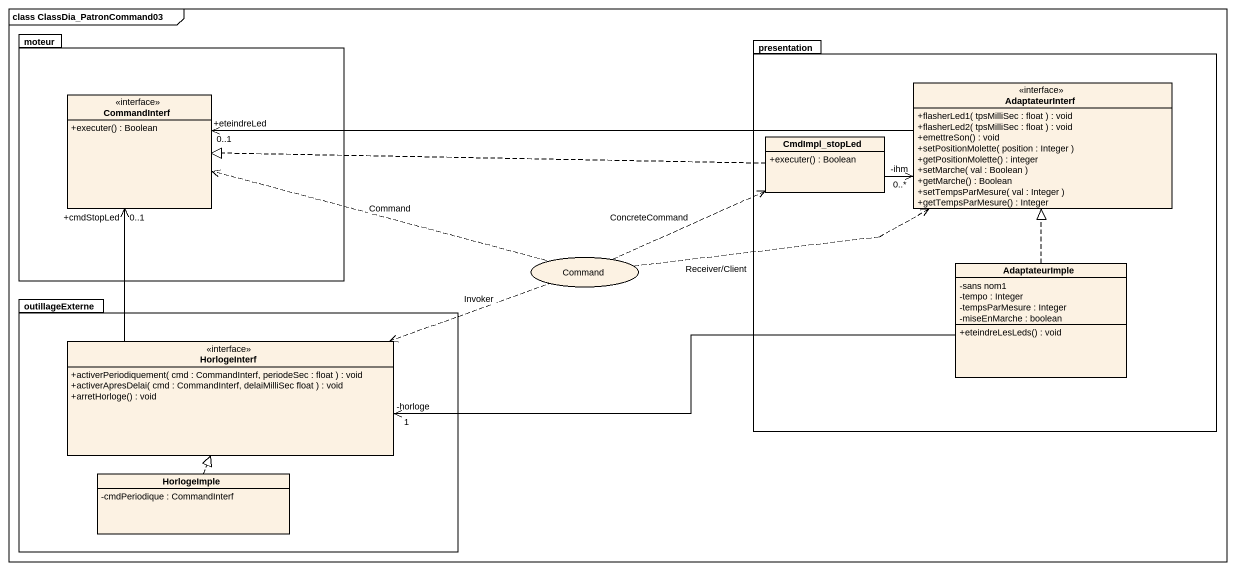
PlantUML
@startuml
mainframe class ClassDia_PatronCommand03
allowmixing
hide circle
hide empty members
skinparam classAttributeIconSize 0
package moteur {
  interface CommandInterf {
    +executer() : Boolean
  }
}
package presentation {
  interface AdaptateurInterf {
    +flasherLed1( tpsMilliSec : float ) : void
    +flasherLed2( tpsMilliSec : float ) : void
    +emettreSon() : void
    +setPositionMolette( position : Integer )
    +getPositionMolette() : integer
    +setMarche( val : Boolean )
    +getMarche() : Boolean
    +setTempsParMesure( val : Integer )
    +getTempsParMesure() : Integer
  }
  class CmdImpl_stopLed {
    +executer() : Boolean
  }
  class AdaptateurImple {
    -sans nom1
    -tempo : Integer
    -tempsParMesure : Integer
    -miseEnMarche : boolean
    +eteindreLesLeds() : void
  }
}
usecase Command
package outillageExterne {
  interface HorlogeInterf {
    +activerPeriodiquement( cmd : CommandInterf, periodeSec : float ) : void
    +activerApresDelai( cmd : CommandInterf, delaiMilliSec float ) : void
    +arretHorloge() : void
  }
  class HorlogeImple {
    -cmdPeriodique : CommandInterf
  }
}
AdaptateurInterf -left-> "+eteindreLed\n0..1" CommandInterf
CmdImpl_stopLed -right-> "-ihm\n0..*" AdaptateurInterf
CmdImpl_stopLed .left.|> CommandInterf
Command .right.> AdaptateurInterf : Receiver/Client
Command .left.> CommandInterf : Command
Command .right.> CmdImpl_stopLed : ConcreteCommand
Command .left.> HorlogeInterf : Invoker
AdaptateurImple .up.|> AdaptateurInterf
AdaptateurImple -left-> "-horloge\n1" HorlogeInterf
HorlogeInterf -up-> "+cmdStopLed\n0..1" CommandInterf
HorlogeImple .up.|> HorlogeInterf
@enduml
